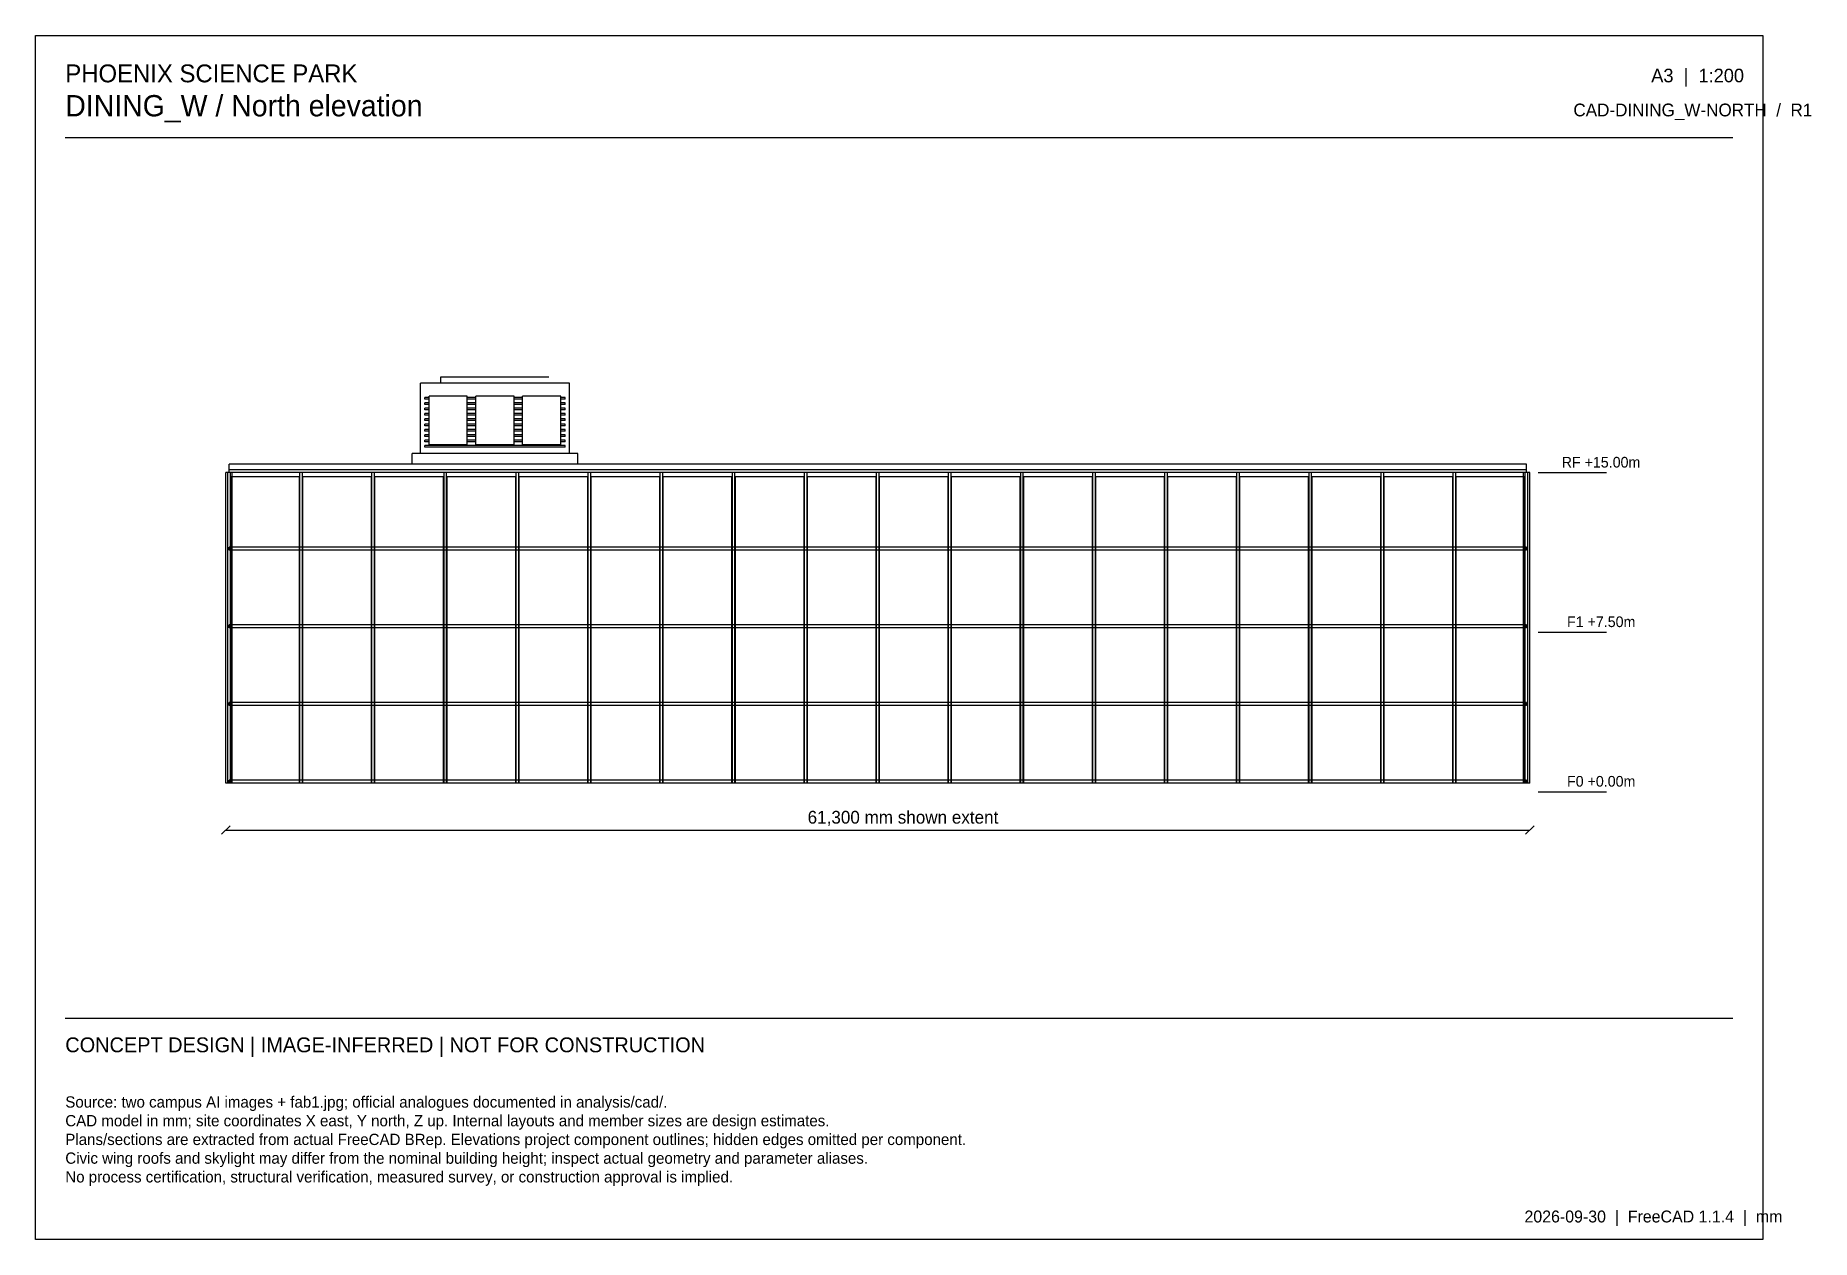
# Model space of a CAD drawing. Header units: millimetres. Extents: x 1400 to 84894, y 1400 to 58000.
import ezdxf

# ---------------------------------------------------------------- set-up
doc = ezdxf.new("R2010")
doc.units = ezdxf.units.MM

msp = doc.modelspace()

# ---------------------------------------------------------------- linework, layer by layer
at = {"layer": 'dimension'}
for p, q in [((10150, 20450), (10550, 20850)), ((10350, 20650), (71650, 20650)), ((71450, 20450), (71850, 20850))]:
    msp.add_line(p, q, dxfattribs=at)
at = {"layer": 'envelope'}
for p, q in [((10500, 37450), (10500, 37590)), ((71500, 37590), (10500, 37590)), ((71500, 37450), (71500, 37590)), ((10350, 22850), (10350, 37450)), ((10650, 37450), (10350, 37450)), ((10440, 22850), (10440, 37450)), ((10560, 37450), (10440, 37450)), ((10560, 22850), (10560, 37450)), ((10650, 22850), (10650, 37450)), ((13828.89, 22850), (13828.89, 37450)), ((13948.89, 37450), (13828.89, 37450)), ((13948.89, 22850), (13948.89, 37450)), ((17217.78, 22850), (17217.78, 37450)), ((17337.78, 37450), (17217.78, 37450)), ((17337.78, 22850), (17337.78, 37450)), ((20606.67, 22850), (20606.67, 37450)), ((20726.67, 37450), (20606.67, 37450)), ((20726.67, 22850), (20726.67, 37450)), ((23995.56, 22850), (23995.56, 37450)), ((24115.56, 37450), (23995.56, 37450)), ((24115.56, 22850), (24115.56, 37450)), ((27384.44, 22850), (27384.44, 37450)), ((27504.44, 37450), (27384.44, 37450)), ((27504.44, 22850), (27504.44, 37450)), ((30773.33, 22850), (30773.33, 37450)), ((30893.33, 37450), (30773.33, 37450)), ((30893.33, 22850), (30893.33, 37450)), ((34162.22, 22850), (34162.22, 37450)), ((34282.22, 37450), (34162.22, 37450)), ((34282.22, 22850), (34282.22, 37450)), ((37551.11, 22850), (37551.11, 37450)), ((37671.11, 37450), (37551.11, 37450)), ((37671.11, 22850), (37671.11, 37450)), ((40940, 22850), (40940, 37450)), ((41060, 37450), (40940, 37450)), ((41060, 22850), (41060, 37450)), ((44328.89, 22850), (44328.89, 37450)), ((44448.89, 37450), (44328.89, 37450)), ((44448.89, 22850), (44448.89, 37450)), ((47717.78, 22850), (47717.78, 37450)), ((47837.78, 37450), (47717.78, 37450)), ((47837.78, 22850), (47837.78, 37450)), ((51106.67, 22850), (51106.67, 37450)), ((51226.67, 37450), (51106.67, 37450)), ((51226.67, 22850), (51226.67, 37450)), ((54495.56, 22850), (54495.56, 37450)), ((54615.56, 37450), (54495.56, 37450)), ((54615.56, 22850), (54615.56, 37450)), ((57884.44, 22850), (57884.44, 37450)), ((58004.44, 37450), (57884.44, 37450)), ((58004.44, 22850), (58004.44, 37450)), ((61273.33, 22850), (61273.33, 37450)), ((61393.33, 37450), (61273.33, 37450)), ((61393.33, 22850), (61393.33, 37450)), ((64662.22, 22850), (64662.22, 37450)), ((64782.22, 37450), (64662.22, 37450)), ((64782.22, 22850), (64782.22, 37450)), ((68051.11, 22850), (68051.11, 37450)), ((68171.11, 37450), (68051.11, 37450)), ((68171.11, 22850), (68171.11, 37450)), ((71350, 22850), (71350, 37450)), ((71650, 37450), (71350, 37450)), ((71440, 22850), (71440, 37450)), ((71560, 37450), (71440, 37450)), ((71560, 22850), (71560, 37450)), ((71650, 22850), (71650, 37450)), ((10500, 33800), (10500, 33940)), ((71500, 33940), (10500, 33940)), ((71500, 33800), (10500, 33800)), ((71500, 33800), (71500, 33940)), ((10500, 30150), (10500, 30290)), ((71500, 30290), (10500, 30290)), ((71500, 30150), (10500, 30150)), ((71500, 30150), (71500, 30290)), ((10500, 26500), (10500, 26640)), ((71500, 26640), (10500, 26640)), ((71500, 26500), (10500, 26500)), ((71500, 26500), (71500, 26640)), ((10650, 22850), (10350, 22850)), ((10560, 22850), (10440, 22850)), ((10500, 22850), (10500, 22990)), ((71500, 22990), (10500, 22990)), ((71500, 22850), (10500, 22850)), ((13948.89, 22850), (13828.89, 22850)), ((17337.78, 22850), (17217.78, 22850)), ((20726.67, 22850), (20606.67, 22850)), ((24115.56, 22850), (23995.56, 22850)), ((27504.44, 22850), (27384.44, 22850)), ((30893.33, 22850), (30773.33, 22850)), ((34282.22, 22850), (34162.22, 22850)), ((37671.11, 22850), (37551.11, 22850)), ((41060, 22850), (40940, 22850)), ((44448.89, 22850), (44328.89, 22850)), ((47837.78, 22850), (47717.78, 22850)), ((51226.67, 22850), (51106.67, 22850)), ((54615.56, 22850), (54495.56, 22850)), ((58004.44, 22850), (57884.44, 22850)), ((61393.33, 22850), (61273.33, 22850)), ((64782.22, 22850), (64662.22, 22850)), ((68171.11, 22850), (68051.11, 22850)), ((71650, 22850), (71350, 22850)), ((71560, 22850), (71440, 22850)), ((71500, 22850), (71500, 22990))]:
    msp.add_line(p, q, dxfattribs=at)
at = {"layer": 'equipment'}
for p, q in [((20460, 41950), (20485.07, 41950)), ((20460, 41650), (20460, 41950)), ((20485.07, 41950), (20559.03, 41950)), ((20559.03, 41950), (20678.17, 41950)), ((20678.17, 41950), (20836.51, 41950)), ((20836.51, 41950), (21026.12, 41950)), ((21026.12, 41950), (21237.48, 41950)), ((21237.48, 41950), (21460, 41950)), ((21460, 41950), (21682.52, 41950)), ((21682.52, 41950), (21893.88, 41950)), ((21893.88, 41950), (22083.49, 41950)), ((22000, 41950), (22025.07, 41950)), ((22025.07, 41950), (22099.03, 41950)), ((22083.49, 41950), (22241.83, 41950)), ((22099.03, 41950), (22218.17, 41950)), ((22218.17, 41950), (22376.51, 41950)), ((22241.83, 41950), (22360.97, 41950)), ((22360.97, 41950), (22434.93, 41950)), ((22376.51, 41950), (22566.12, 41950)), ((22434.93, 41950), (22460, 41950)), ((22566.12, 41950), (22777.48, 41950)), ((22777.48, 41950), (23000, 41950)), ((23000, 41950), (23222.52, 41950)), ((23222.52, 41950), (23433.88, 41950)), ((23433.88, 41950), (23623.49, 41950)), ((23540, 41950), (23565.07, 41950)), ((23565.07, 41950), (23639.03, 41950)), ((23623.49, 41950), (23781.83, 41950)), ((23639.03, 41950), (23758.17, 41950)), ((23758.17, 41950), (23916.51, 41950)), ((23781.83, 41950), (23900.97, 41950)), ((23900.97, 41950), (23974.93, 41950)), ((23916.51, 41950), (24106.12, 41950)), ((23974.93, 41950), (24000, 41950)), ((24106.12, 41950), (24317.48, 41950)), ((24317.48, 41950), (24540, 41950)), ((24540, 41950), (24762.52, 41950)), ((24762.52, 41950), (24973.88, 41950)), ((24973.88, 41950), (25163.49, 41950)), ((25163.49, 41950), (25321.83, 41950)), ((25321.83, 41950), (25440.97, 41950)), ((25440.97, 41950), (25514.93, 41950)), ((25514.93, 41950), (25540, 41950)), ((19500, 38350), (19500, 41650)), ((26500, 41650), (19500, 41650)), ((19700, 40900), (19700, 40980)), ((19900, 40980), (19700, 40980)), ((19900, 38750), (19900, 41050)), ((21700, 41050), (19900, 41050)), ((21700, 38750), (21700, 41050)), ((22100, 40980), (21700, 40980)), ((22100, 38750), (22100, 41050)), ((23900, 41050), (22100, 41050)), ((23900, 38750), (23900, 41050)), ((24300, 40980), (23900, 40980)), ((24300, 38750), (24300, 41050)), ((26100, 41050), (24300, 41050)), ((26100, 38750), (26100, 41050)), ((26300, 40980), (26100, 40980)), ((26300, 40900), (26300, 40980)), ((26500, 38350), (26500, 41650)), ((19900, 40900), (19700, 40900)), ((19700, 40650), (19700, 40730)), ((19900, 40730), (19700, 40730)), ((19900, 40650), (19700, 40650)), ((19700, 40400), (19700, 40480)), ((19900, 40480), (19700, 40480)), ((19900, 40400), (19700, 40400)), ((19700, 40150), (19700, 40230)), ((19900, 40230), (19700, 40230)), ((19900, 40150), (19700, 40150)), ((22100, 40900), (21700, 40900)), ((22100, 40730), (21700, 40730)), ((22100, 40650), (21700, 40650)), ((22100, 40480), (21700, 40480)), ((22100, 40400), (21700, 40400)), ((22100, 40230), (21700, 40230)), ((22100, 40150), (21700, 40150)), ((24300, 40900), (23900, 40900)), ((24300, 40730), (23900, 40730)), ((24300, 40650), (23900, 40650)), ((24300, 40480), (23900, 40480)), ((24300, 40400), (23900, 40400)), ((24300, 40230), (23900, 40230)), ((24300, 40150), (23900, 40150)), ((26300, 40900), (26100, 40900)), ((26300, 40730), (26100, 40730)), ((26300, 40650), (26100, 40650)), ((26300, 40480), (26100, 40480)), ((26300, 40400), (26100, 40400)), ((26300, 40230), (26100, 40230)), ((26300, 40150), (26100, 40150)), ((26300, 40650), (26300, 40730)), ((26300, 40400), (26300, 40480)), ((26300, 40150), (26300, 40230)), ((19700, 39900), (19700, 39980)), ((19900, 39980), (19700, 39980)), ((19900, 39900), (19700, 39900)), ((19700, 39650), (19700, 39730)), ((19900, 39730), (19700, 39730)), ((19900, 39650), (19700, 39650)), ((19700, 39400), (19700, 39480)), ((19900, 39480), (19700, 39480)), ((19900, 39400), (19700, 39400)), ((22100, 39980), (21700, 39980)), ((22100, 39900), (21700, 39900)), ((22100, 39730), (21700, 39730)), ((22100, 39650), (21700, 39650)), ((22100, 39480), (21700, 39480)), ((22100, 39400), (21700, 39400)), ((24300, 39980), (23900, 39980)), ((24300, 39900), (23900, 39900)), ((24300, 39730), (23900, 39730)), ((24300, 39650), (23900, 39650)), ((24300, 39480), (23900, 39480)), ((24300, 39400), (23900, 39400)), ((26300, 39980), (26100, 39980)), ((26300, 39900), (26100, 39900)), ((26300, 39730), (26100, 39730)), ((26300, 39650), (26100, 39650)), ((26300, 39480), (26100, 39480)), ((26300, 39400), (26100, 39400)), ((26300, 39900), (26300, 39980)), ((26300, 39650), (26300, 39730)), ((26300, 39400), (26300, 39480)), ((19700, 39150), (19700, 39230)), ((19900, 39230), (19700, 39230)), ((19900, 39150), (19700, 39150)), ((19700, 38900), (19700, 38980)), ((19900, 38980), (19700, 38980)), ((19900, 38900), (19700, 38900)), ((19700, 38650), (19700, 38730)), ((26300, 38730), (19700, 38730)), ((26300, 38650), (19700, 38650)), ((21700, 38750), (19900, 38750)), ((22100, 39230), (21700, 39230)), ((22100, 39150), (21700, 39150)), ((22100, 38980), (21700, 38980)), ((22100, 38900), (21700, 38900)), ((23900, 38750), (22100, 38750)), ((24300, 39230), (23900, 39230)), ((24300, 39150), (23900, 39150)), ((24300, 38980), (23900, 38980)), ((24300, 38900), (23900, 38900)), ((26100, 38750), (24300, 38750)), ((26300, 39230), (26100, 39230)), ((26300, 39150), (26100, 39150)), ((26300, 38980), (26100, 38980)), ((26300, 38900), (26100, 38900)), ((26300, 39150), (26300, 39230)), ((26300, 38900), (26300, 38980)), ((26300, 38650), (26300, 38730)), ((19100, 37850), (19100, 38350)), ((26900, 38350), (19100, 38350)), ((26900, 37850), (19100, 37850)), ((26900, 37850), (26900, 38350))]:
    msp.add_line(p, q, dxfattribs=at)
at = {"layer": 'frame'}
for p, q in [((1400, 58000), (82600, 58000)), ((1400, 1400), (1400, 58000)), ((82600, 58000), (82600, 1400)), ((2800, 53200), (81200, 53200)), ((2800, 11800), (81200, 11800)), ((82600, 1400), (1400, 1400))]:
    msp.add_line(p, q, dxfattribs=at)
at = {"layer": 'glazing'}
for p, q in [((10580, 22850), (10580, 37250)), ((13808.89, 37250), (10580, 37250)), ((13808.89, 22850), (13808.89, 37250)), ((13968.89, 22850), (13968.89, 37250)), ((17197.78, 37250), (13968.89, 37250)), ((17197.78, 22850), (17197.78, 37250)), ((17357.78, 22850), (17357.78, 37250)), ((20586.67, 37250), (17357.78, 37250)), ((20586.67, 22850), (20586.67, 37250)), ((20746.67, 22850), (20746.67, 37250)), ((23975.56, 37250), (20746.67, 37250)), ((23975.56, 22850), (23975.56, 37250)), ((24135.56, 22850), (24135.56, 37250)), ((27364.44, 37250), (24135.56, 37250)), ((27364.44, 22850), (27364.44, 37250)), ((27524.44, 22850), (27524.44, 37250)), ((30753.33, 37250), (27524.44, 37250)), ((30753.33, 22850), (30753.33, 37250)), ((30913.33, 22850), (30913.33, 37250)), ((34142.22, 37250), (30913.33, 37250)), ((34142.22, 22850), (34142.22, 37250)), ((34302.22, 22850), (34302.22, 37250)), ((37531.11, 37250), (34302.22, 37250)), ((37531.11, 22850), (37531.11, 37250)), ((37691.11, 22850), (37691.11, 37250)), ((40920, 37250), (37691.11, 37250)), ((40920, 22850), (40920, 37250)), ((41080, 22850), (41080, 37250)), ((44308.89, 37250), (41080, 37250)), ((44308.89, 22850), (44308.89, 37250)), ((44468.89, 22850), (44468.89, 37250)), ((47697.78, 37250), (44468.89, 37250)), ((47697.78, 22850), (47697.78, 37250)), ((47857.78, 22850), (47857.78, 37250)), ((51086.67, 37250), (47857.78, 37250)), ((51086.67, 22850), (51086.67, 37250)), ((51246.67, 22850), (51246.67, 37250)), ((54475.56, 37250), (51246.67, 37250)), ((54475.56, 22850), (54475.56, 37250)), ((54635.56, 22850), (54635.56, 37250)), ((57864.44, 37250), (54635.56, 37250)), ((57864.44, 22850), (57864.44, 37250)), ((58024.44, 22850), (58024.44, 37250)), ((61253.33, 37250), (58024.44, 37250)), ((61253.33, 22850), (61253.33, 37250)), ((61413.33, 22850), (61413.33, 37250)), ((64642.22, 37250), (61413.33, 37250)), ((64642.22, 22850), (64642.22, 37250)), ((64802.22, 22850), (64802.22, 37250)), ((68031.11, 37250), (64802.22, 37250)), ((68031.11, 22850), (68031.11, 37250)), ((68191.11, 22850), (68191.11, 37250)), ((71420, 37250), (68191.11, 37250)), ((71420, 22850), (71420, 37250)), ((13808.89, 22850), (10580, 22850)), ((17197.78, 22850), (13968.89, 22850)), ((20586.67, 22850), (17357.78, 22850)), ((23975.56, 22850), (20746.67, 22850)), ((27364.44, 22850), (24135.56, 22850)), ((30753.33, 22850), (27524.44, 22850)), ((34142.22, 22850), (30913.33, 22850)), ((37531.11, 22850), (34302.22, 22850)), ((40920, 22850), (37691.11, 22850)), ((44308.89, 22850), (41080, 22850)), ((47697.78, 22850), (44468.89, 22850)), ((51086.67, 22850), (47857.78, 22850)), ((54475.56, 22850), (51246.67, 22850)), ((57864.44, 22850), (54635.56, 22850)), ((61253.33, 22850), (58024.44, 22850)), ((64642.22, 22850), (61413.33, 22850)), ((68031.11, 22850), (64802.22, 22850)), ((71420, 22850), (68191.11, 22850))]:
    msp.add_line(p, q, dxfattribs=at)
at = {"layer": 'grid'}
for p, q in [((72050, 37450), (75250, 37450)), ((72050, 29950), (75250, 29950)), ((72050, 22450), (75250, 22450))]:
    msp.add_line(p, q, dxfattribs=at)
at = {"layer": 'roof'}
for p, q in [((10500, 37450), (10500, 37850)), ((71500, 37850), (10500, 37850)), ((71500, 37450), (71500, 37850)), ((71500, 37450), (10500, 37450))]:
    msp.add_line(p, q, dxfattribs=at)

# ---------------------------------------------------------------- texts
at = {"layer": 'annotation'}
for s, height, p in [('PHOENIX SCIENCE PARK', 840, (2800, 55800)), ('A3  |  1:200', 640, (77360, 55800)), ('DINING_W / North elevation', 1000, (2800, 54200)), ('CAD-DINING_W-NORTH  /  R1', 600, (73700, 54200)), ('RF +15.00m', 500, (73150, 37690)), ('F1 +7.50m', 500, (73400, 30190)), ('F0 +0.00m', 500, (73400, 22690)), ('61,300 mm shown extent', 600, (37700, 20950)), ('CONCEPT DESIGN | IMAGE-INFERRED | NOT FOR CONSTRUCTION', 700, (2800, 10200)), ('Source: two campus AI images + fab1.jpg; official analogues documented in analysis/cad/.', 530, (2800, 7600)), ('CAD model in mm; site coordinates X east, Y north, Z up. Internal layouts and member sizes are design estimates.', 530, (2800, 6720)), ('Plans/sections are extracted from actual FreeCAD BRep. Elevations project component outlines; hidden edges omitted per component.', 530, (2800, 5840)), ('Civic wing roofs and skylight may differ from the nominal building height; inspect actual geometry and parameter aliases.', 530, (2800, 4960)), ('No process certification, structural verification, measured survey, or construction approval is implied.', 530, (2800, 4080)), ('2026-09-30  |  FreeCAD 1.1.4  |  mm', 560, (71400, 2200))]:
    msp.add_text(s, height=height, dxfattribs=at).set_placement(p)

doc.saveas('drawing.dxf')
